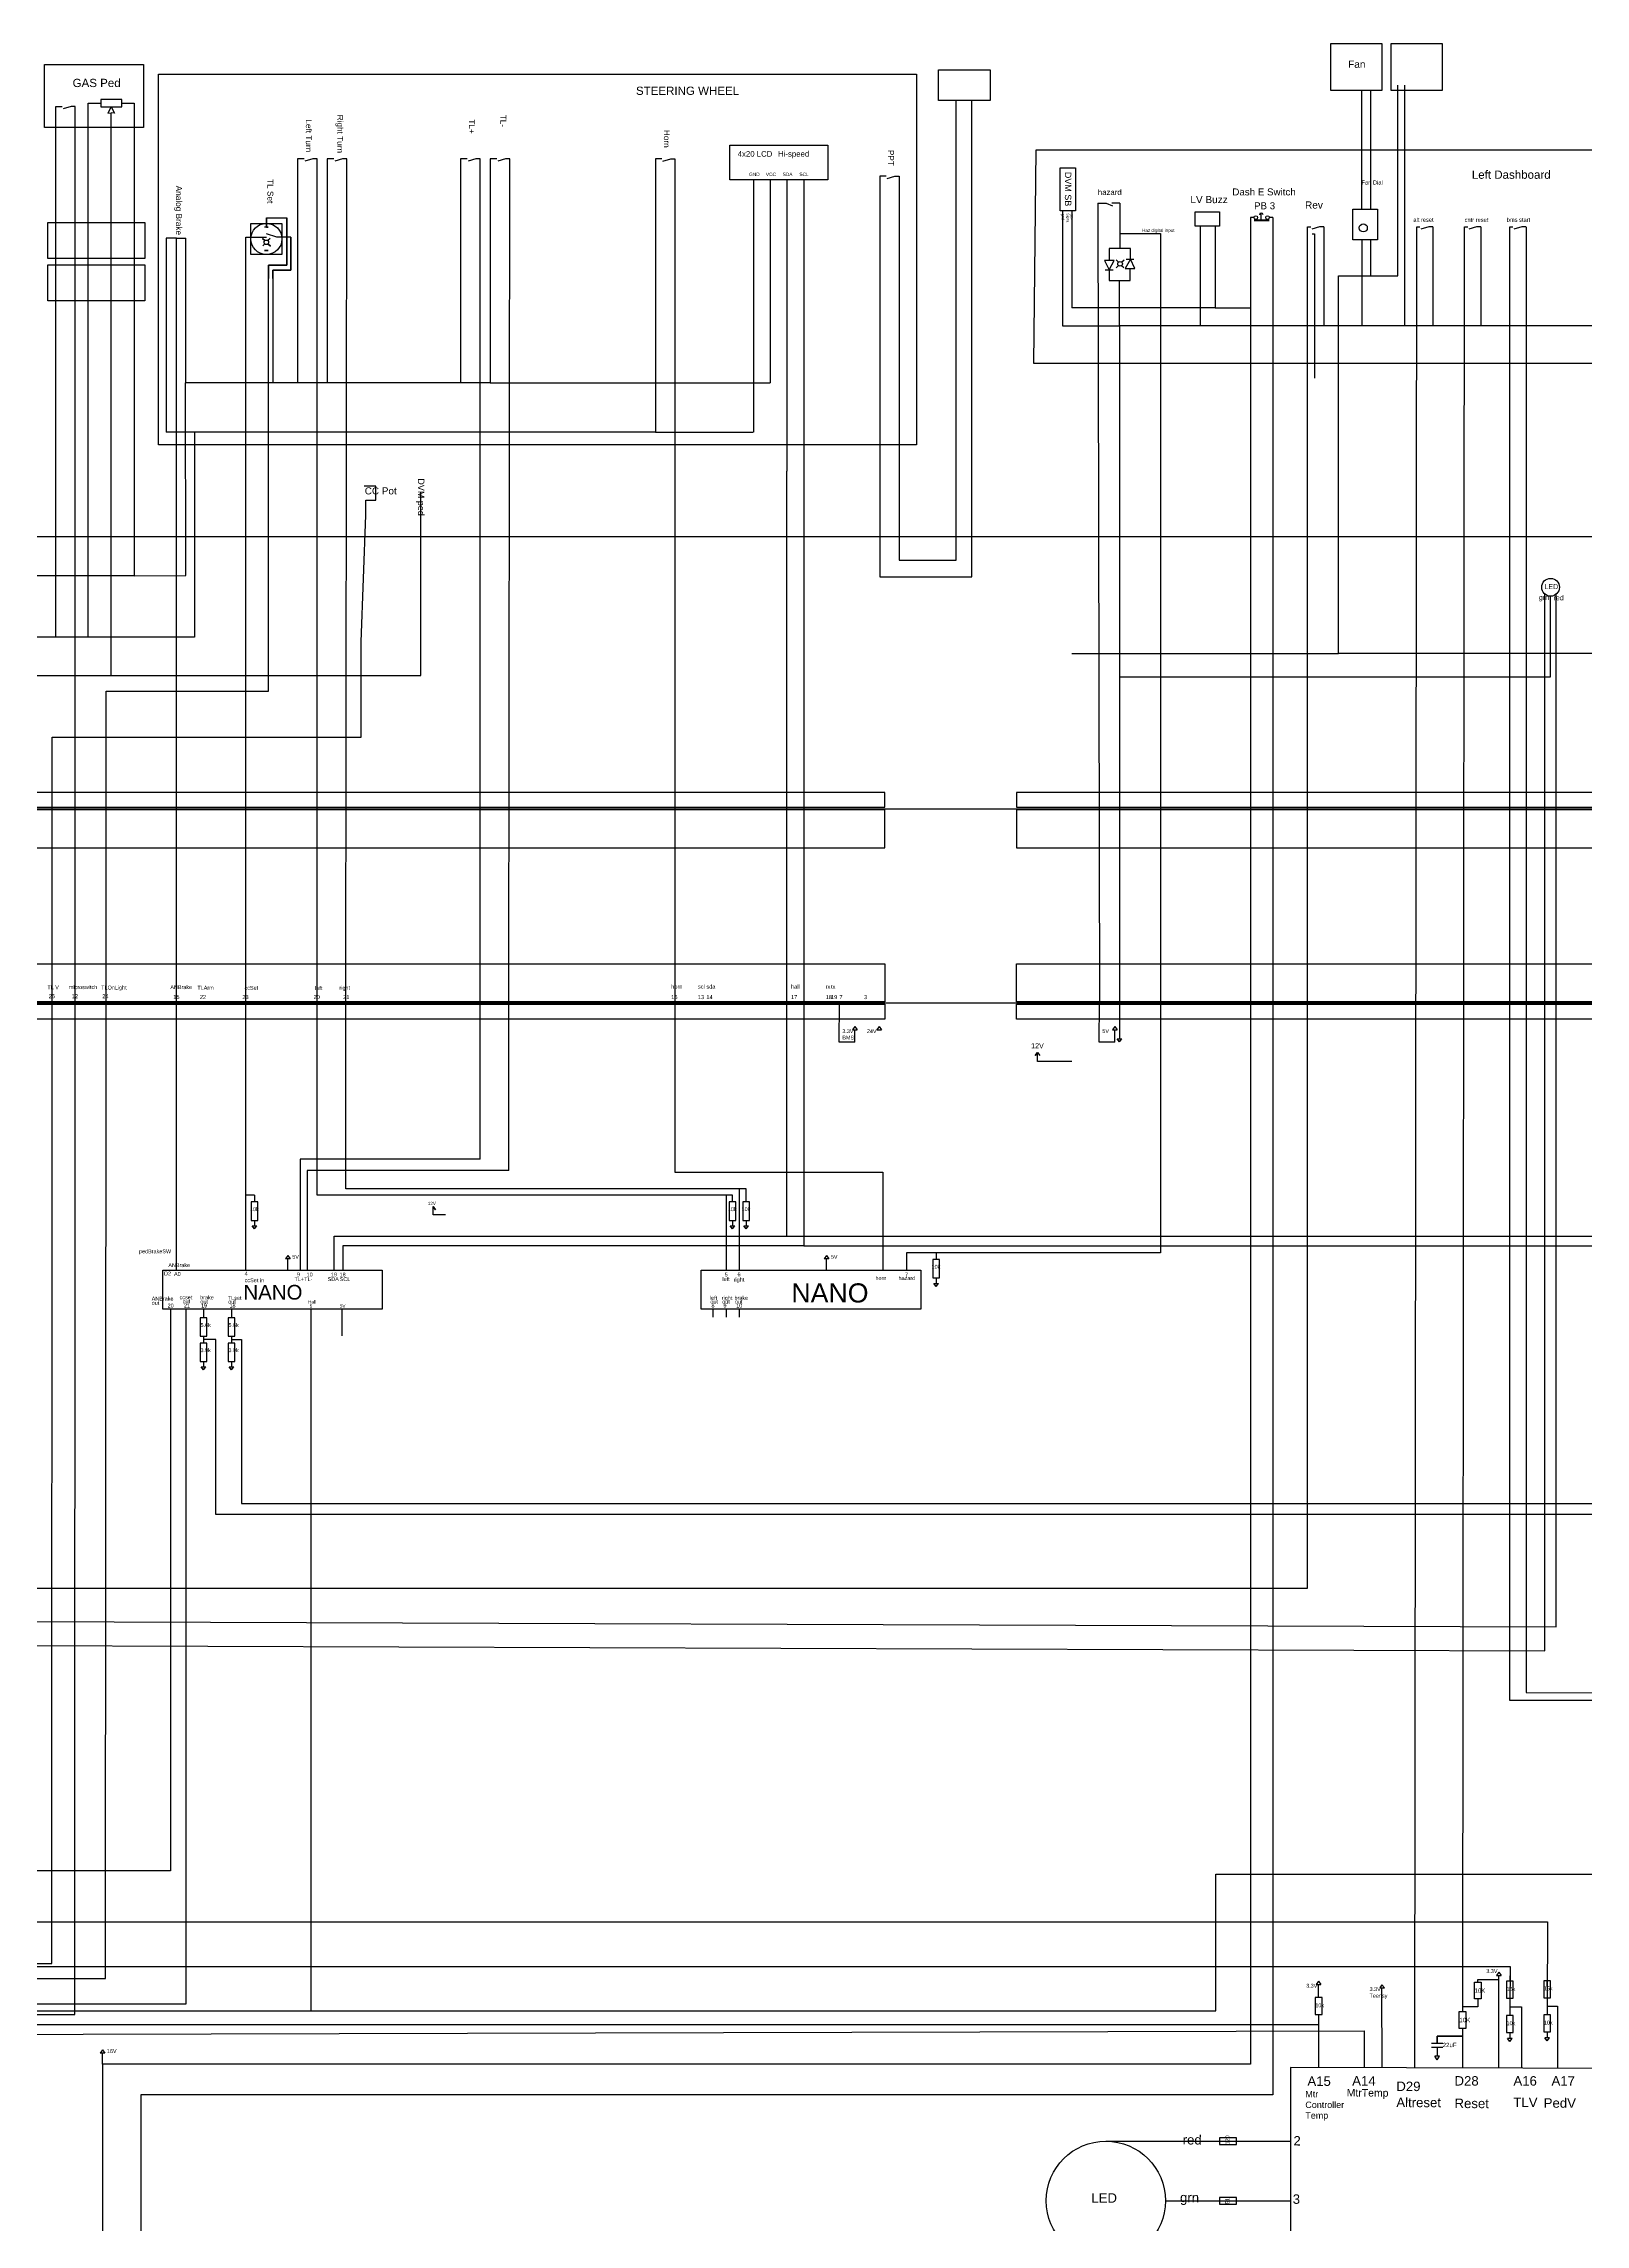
# Model space of a CAD drawing. Header units: inches. Extents: x -6006 to 28106, y 59 to 4778.
# Drawn here: x 1080 to 2715, y 1770 to 4083 of the extents above; entities that cross this region are included whole.
import ezdxf

# ---------------------------------------------------------------- set-up
doc = ezdxf.new("R2010")
doc.units = ezdxf.units.IN
doc.header["$MEASUREMENT"] = 0
doc.styles.get("Standard").update_dxf_attribs({"font": 'arial.ttf'})

msp = doc.modelspace()

# ---------------------------------------------------------------- linework, layer by layer
at = {"color": 3}
for p, q in [((2477.8, 3907.7), (2477.8, 4033.8)), ((2523.6, 3784.1), (2523.6, 4039.2)), ((1832.6, 3939), (1832.6, 3671.4)), ((2160.5, 3906), (2160.5, 3784.1)), ((2306.4, 3889.8), (2306.4, 3784.1)), ((2433.1, 3889.2), (2424.8, 3886.7)), ((2437.5, 3889.2), (2433.1, 3889.2)), ((2437.5, 3889.2), (2437.5, 3784.1)), ((2553.3, 3889.2), (2553.3, 3784.1)), ((2604.1, 3889.2), (2604.1, 3784.1)), ((1209.9, 3877.1), (1209.9, 3671.4)), ((2477.8, 3862.7), (2477.8, 3784.1)), ((2221, 3784.1), (2221, 3832.1)), ((2160.5, 3784.1), (2221, 3784.1)), ((1474.5, 3671.4), (1209.9, 3671.4)), ((1239.8, 3671.4), (1239.8, 3453.8)), ((1728.8, 3671.4), (1832.5, 3671.4)), ((1239.8, 3453.8), (943.7, 3453.8)), ((2221, 3065.9), (2221, 3027.7)), ((2026.4, 2774), (2026.4, 2768.2))]:
    msp.add_line(p, q, dxfattribs=at)
at = {"color": 1}
for p, q in [((2487.5, 3907.7), (2487.5, 4033.8)), ((1850.4, 3939), (1850.4, 3723.6)), ((2198, 3914.2), (2198, 3914.2)), ((2198, 3914.2), (2199.7, 3065.9)), ((2170.4, 3906), (2170.4, 3803.2)), ((2371.2, 3896.9), (2371.2, 3903.6)), ((2383.4, 3898.9), (2379.8, 3898.9)), ((1230.8, 3723.6), (1230.8, 3877.1)), ((1327.3, 3878.1), (1316.1, 3881.8)), ((1342, 3878.1), (1327.3, 3878.1)), ((1342, 3843.1), (1342, 3878.1)), ((1323, 3834.3), (1323, 3843.1)), ((1323, 3843.1), (1342, 3843.1)), ((1323, 3834.3), (1323, 3723.6)), ((2322.3, 3803.2), (2170.4, 3803.2)), ((1553.6, 3723.6), (1230.2, 3723.6)), ((1230.8, 3519.1), (1230.2, 3723.6)), ((1553.6, 3723.6), (1850.4, 3723.6)), ((1175.9, 3518.9), (1230.7, 3519.1)), ((2170.4, 3436.4), (2453.2, 3436.4)), ((1923.7, 3024.3), (1923.9, 3065.9)), ((2199.5, 3024.3), (2199.7, 3065.9)), ((1940.2, 3024.1), (1940.1, 3037.3)), ((2215.9, 3024.1), (2215.9, 3037.3)), ((1940.2, 3024.1), (1923.7, 3024.3)), ((2215.9, 3024.1), (2199.5, 3024.3)), ((2170.4, 3003.8), (2134.1, 3003.8)), ((1339, 2782.4), (1339, 2794.4)), ((1910.2, 2782.4), (1910.2, 2794.4)), ((1396.5, 2712.7), (1396.5, 2740.9)), ((2432.1, 2010.6), (2432.1, 2024.6)), ((2499.4, 1936.4), (2499.3, 2020.9)), ((2623.2, 1936.4), (2623.1, 2034.2)), ((1142.4, 1939.8), (1142.4, 1951.8))]:
    msp.add_line(p, q, dxfattribs=at)
for p, q in [((1151.6, 4016.2), (1147.9, 4009.8)), ((1147.9, 4009.8), (1151.6, 4009.9)), ((1151.6, 4016.2), (1155.2, 4009.8)), ((1155.2, 4009.8), (1151.6, 4009.9)), ((1868.2, 3939), (1868.2, 3629.8)), ((1886, 3939), (1886, 3629.8)), ((2221.2, 3914.1), (2212.9, 3914.1)), ((2221.2, 3914.1), (2221.2, 3881.9)), ((2534.2, 1936.1), (2536.1, 3889.2)), ((2585, 1995.8), (2586.9, 3889.2)), ((2221.2, 3881.9), (2221.2, 3866.1)), ((2425.2, 3881.6), (2427.7, 3881.6)), ((2427.7, 3881.6), (2427.7, 3728.4)), ((2227.9, 3854.7), (2236.1, 3854.7)), ((1303.6, 2861.8), (1294.4, 2861.8)), ((1303.6, 2861.8), (1303.6, 2854.7)), ((1803.9, 2861.8), (1803.9, 2782.4)), ((1817.4, 2868.5), (1817.4, 2782.4)), ((1303.6, 2835.1), (1303.6, 2829.4)), ((1810.5, 2835.1), (1810.5, 2829.4)), ((1824.9, 2835.1), (1824.9, 2829.4)), ((2026.4, 2800.7), (2026.4, 2793.6)), ((1249.5, 2740.9), (1249.5, 2731.8)), ((1279.2, 2740.9), (1279.2, 2731.8)), ((1789.6, 2740.9), (1789.6, 2732.3)), ((1803.9, 2740.9), (1803.9, 2732.3)), ((1817.4, 2740.9), (1817.4, 2732.3)), ((1249.5, 2712.2), (1249.5, 2705)), ((1279.2, 2712.2), (1279.2, 2705)), ((1249.5, 2685.5), (1249.5, 2679.7)), ((1279.2, 2685.5), (1279.2, 2679.7)), ((2634.9, 2033.6), (2634.9, 2027.9)), ((2674.4, 2022.4), (2674.4, 2028.5)), ((2634.9, 2009.9), (2634.9, 1991.6)), ((2674.4, 2010.5), (2674.4, 1992.2)), ((2551.9, 1962.2), (2563.7, 1962.2)), ((2551.9, 1958), (2563.7, 1958)), ((2206.4, 1858.3), (2402.4, 1858.3)), ((2269.7, 1795.1), (2402.4, 1795.1))]:
    msp.add_line(p, q)
at = {"ltscale": 5}
for p, q in [((1318, 3888.8), (1314.2, 3888.8)), ((1316.1, 3888.8), (1316.1, 3898.5)), ((1316.1, 3898.5), (1337.7, 3898.5)), ((1337.7, 3898.5), (1337.7, 3848.4)), ((1318, 3864.1), (1314.2, 3864.1)), ((1337.7, 3848.4), (1318.3, 3848.4)), ((1318.3, 3848.4), (1318.3, 3834.3)), ((1323, 3843.1), (1323, 3834.3)), ((1303.6, 2826), (1301.2, 2829.4)), ((1301.2, 2829.4), (1306.1, 2829.4)), ((1303.6, 2826), (1306.1, 2829.4)), ((1810.5, 2826), (1808.1, 2829.4)), ((1808.1, 2829.4), (1813, 2829.4)), ((1810.5, 2826), (1813, 2829.4)), ((1824.9, 2826), (1822.4, 2829.4)), ((1822.4, 2829.4), (1827.4, 2829.4)), ((1824.9, 2826), (1827.4, 2829.4)), ((1249.5, 2676.4), (1247, 2679.7)), ((1247, 2679.7), (1252, 2679.7)), ((1249.5, 2676.4), (1252, 2679.7)), ((1279.2, 2676.4), (1276.7, 2679.7)), ((1276.7, 2679.7), (1281.7, 2679.7)), ((1279.2, 2676.4), (1281.7, 2679.7)), ((2634.9, 1964), (2632.4, 1967.3)), ((2637.4, 1967.3), (2632.4, 1967.3)), ((2634.9, 1964), (2637.4, 1967.3))]:
    msp.add_line(p, q, dxfattribs=at)
at = {"color": 7}
for p, q in [((2536.1, 3889.2), (2539.6, 3889.2)), ((2548.9, 3889.2), (2540.6, 3886.7)), ((2553.3, 3889.2), (2548.9, 3889.2)), ((2586.9, 3889.2), (2590.3, 3889.2)), ((2599.7, 3889.2), (2591.3, 3886.7)), ((2604.1, 3889.2), (2599.7, 3889.2)), ((2634.8, 3889.2), (2638.2, 3889.2)), ((2647.6, 3889.2), (2639.2, 3886.7)), ((2652, 3889.2), (2647.6, 3889.2)), ((1318, 3864.1), (1314.2, 3864.1)), ((1314.2, 3864.1), (1316.1, 3864.1)), ((1316.1, 3864.1), (1318, 3864.1))]:
    msp.add_line(p, q, dxfattribs=at)
at = {"color": 7, "true_color": 0xffffff}
for q in [(1209.9, 3877.1), (1230.8, 3877.1)]:
    msp.add_line((1220.9, 3877.1), q, dxfattribs=at)
at = {"color": 1, "ltscale": 5}
for p, q in [((1314.4, 3874.4), (1312.1, 3876.7)), ((1314.4, 3871), (1312.3, 3868.8)), ((1320.3, 3876.8), (1317.8, 3874.4)), ((1317.8, 3871), (1320.4, 3868.4)), ((1342, 3878.1), (1327.3, 3878.1)), ((1342, 3878.1), (1342, 3843.1)), ((1342, 3843.1), (1323, 3843.1)), ((2217.3, 3854), (2219.8, 3851.5)), ((2219.8, 3848.1), (2217.5, 3845.7)), ((2223.2, 3851.5), (2225.9, 3854.2)), ((2223.2, 3848.1), (2225.4, 3845.9)), ((1940.1, 3040.6), (1937.6, 3037.3)), ((1937.6, 3037.3), (1942.6, 3037.3)), ((1940.1, 3040.6), (1942.6, 3037.3)), ((1966.2, 3040.6), (1963.7, 3037.3)), ((1963.7, 3037.3), (1968.6, 3037.3)), ((1966.2, 3040.6), (1968.6, 3037.3)), ((2215.9, 3040.6), (2213.4, 3037.3)), ((2213.4, 3037.3), (2218.3, 3037.3)), ((2215.9, 3040.6), (2218.3, 3037.3)), ((1492.9, 2840.8), (1492.9, 2849.8)), ((1506, 2840.8), (1492.9, 2840.8)), ((1339, 2797.7), (1336.5, 2794.4)), ((1341.4, 2794.4), (1336.5, 2794.4)), ((1339, 2797.7), (1341.4, 2794.4)), ((1910.2, 2797.7), (1907.7, 2794.4)), ((1912.7, 2794.4), (1907.7, 2794.4)), ((1910.2, 2797.7), (1912.7, 2794.4)), ((2623.1, 2037.5), (2620.6, 2034.2)), ((2623.1, 2037.5), (2625.6, 2034.1)), ((2432.1, 2027.9), (2429.6, 2024.6)), ((2429.6, 2024.6), (2434.6, 2024.6)), ((2432.1, 2027.9), (2434.6, 2024.6)), ((2499.3, 2024.3), (2496.9, 2021)), ((2496.9, 2021), (2501.8, 2020.9)), ((2499.3, 2024.3), (2501.8, 2020.9)), ((2620.6, 2034.2), (2625.6, 2034.1)), ((1142.4, 1955.1), (1139.9, 1951.8)), ((1144.9, 1951.8), (1139.9, 1951.8)), ((1142.4, 1955.1), (1144.9, 1951.8))]:
    msp.add_line(p, q, dxfattribs=at)
at = {"color": 3, "ltscale": 5}
for p, q in [((2477.8, 3875.2), (2477.8, 3862.7)), ((2221, 3024.4), (2218.5, 3027.7)), ((2218.5, 3027.7), (2223.5, 3027.7)), ((2221, 3024.4), (2223.5, 3027.7)), ((2026.4, 2764.9), (2023.9, 2768.2)), ((2023.9, 2768.2), (2028.9, 2768.2)), ((2026.4, 2764.9), (2028.9, 2768.2)), ((2674.4, 1964.7), (2672, 1968)), ((2676.9, 1968), (2672, 1968)), ((2674.4, 1964.7), (2676.9, 1968)), ((2557.8, 1944.4), (2555.3, 1948.6)), ((2560.3, 1948.6), (2555.3, 1948.6)), ((2557.8, 1944.4), (2555.3, 1948.6)), ((2560.3, 1948.6), (2555.3, 1948.6)), ((2557.8, 1944.4), (2560.3, 1948.6)), ((2557.8, 1944.4), (2560.3, 1948.6))]:
    msp.add_line(p, q, dxfattribs=at)
at = {"ltscale": 20}
msp.add_line((2432.1, 1992.6), (2432, 1936.3), dxfattribs=at)
at = {"color": 5}
for points in [[(2445, 4083.4), (2499.1, 4083.4), (2499.1, 4033.8), (2445, 4033.8)], [(2509.2, 4083.4), (2563.2, 4083.4), (2563.2, 4033.8), (2509.2, 4033.8)], [(1081, 4061.3), (1185.7, 4061.3), (1185.7, 3994.4), (1081, 3994.4)], [(2005.6, 3657.9), (1201.7, 3657.9), (1201.7, 4051.1), (2005.6, 4051.1)], [(1807.7, 3975.8), (1911.5, 3975.8), (1911.5, 3939), (1807.7, 3939)], [(2129.7, 3744.6), (3053.6, 3744.6), (3056.3, 3970.3), (2132.3, 3970.3)], [(746.4, 3271.8), (3145.4, 3271.8), (3145.4, 3560.3), (746.4, 3560.3)], [(747.7, 3065.9), (3885.9, 3065.9), (3885.9, 1571.9), (747.7, 1571.9)]]:
    msp.add_lwpolyline(points, close=True, dxfattribs=at)
at = {"color": 6}
for points in [[(2029.1, 4023), (2029.1, 4055.7), (2083.9, 4055.7), (2083.9, 4023)], [(1084.2, 3893.7), (1187.3, 3893.7), (1187.3, 3855.3), (1084.2, 3855.3)], [(1084.2, 3848.9), (1187.3, 3848.9), (1187.3, 3810.5), (1084.2, 3810.5)], [(802.7, 3273.4), (1971.9, 3273.4), (1971.9, 3289.1), (802.7, 3289.1)], [(2111.7, 3273.4), (3094.1, 3273.4), (3094.1, 3289.1), (2111.7, 3289.1)], [(802.7, 3230.4), (1971.9, 3230.4), (1971.9, 3270.7), (802.7, 3270.7)], [(2111.7, 3230.4), (3094.1, 3230.4), (3094.1, 3270.7), (2111.7, 3270.7)], [(802.7, 3107.3), (1971.9, 3107.3), (1971.9, 3067), (802.7, 3067)], [(2111.7, 3107.3), (3094.1, 3107.3), (3094.1, 3067), (2111.7, 3067)], [(802.7, 3064.4), (1971.9, 3064.4), (1971.9, 3048.7), (802.7, 3048.7)], [(2111.7, 3064.4), (3094.1, 3064.4), (3094.1, 3048.7), (2111.7, 3048.7)]]:
    msp.add_lwpolyline(points, close=True, dxfattribs=at)
at = {"color": 1}
for points in [[(2487.5, 3837), (2516, 3837), (2516, 4039.2)], [(1162.7, 4020.1), (1175.9, 4020.1), (1175.9, 3518.9), (820.4, 3518.9)], [(1356.1, 3961.2), (1349.2, 3961.2), (1349.2, 3820), (1349.2, 3723.6)], [(1387.6, 3961.2), (1380.7, 3961.2), (1380.7, 3820.7), (1380.7, 3723.6)], [(1529.1, 3961.2), (1522.1, 3961.2), (1522.1, 3820), (1522.1, 3723.6)], [(1560.6, 3961.2), (1553.6, 3961.2), (1553.6, 3820.7), (1553.6, 3723.6)], [(2198, 3914.2), (2206.8, 3914.2), (2213.4, 3911.2)], [(2363.6, 3898.9), (2359.8, 3898.9), (2359.8, 1939.8), (1142.4, 1939.8), (1142.4, 1708.4)], [(1332.6, 3892.7), (1332.6, 3859.6), (1299.6, 3859.6), (1299.6, 3892.7), (1332.6, 3892.7)], [(2322.3, 3889.8), (2322.3, 3803.2), (2359.8, 3803.2)], [(1312.1, 3876.7), (1314.4, 3874.4)], [(1312.3, 3868.8), (1314.4, 3871)], [(1320.3, 3876.8), (1317.8, 3874.4)], [(1320.4, 3868.4), (1317.8, 3871)], [(2453.2, 3837), (2487.5, 3837), (2487.5, 3875.2)], [(3387.4, 3436.4), (2453.2, 3436.4), (2453.2, 3837)], [(2134.1, 3003.8), (2134.1, 3003.8), (2134.1, 3003.8), (2134.1, 3003.8), (2134.1, 3013.3), (2131.6, 3010), (2134.1, 3013.3), (2136.6, 3010)], [(2600.9, 2027.1), (2600.9, 2029.8), (2623.1, 2029.8)]]:
    msp.add_lwpolyline(points, dxfattribs=at)
for points in [[(907.4, 2050.8), (907.4, 1992.6), (1113, 1992.6), (1113.5, 3065.9), (1113.5, 3313.1), (1113.5, 3313.1), (1113.5, 3394.6), (1113.5, 4016.6), (1109.1, 4016.6), (1100.8, 4014.1)], [(1063.8, 2086.2), (1064.3, 3065.9), (1064.3, 3413.1), (1151.7, 3413.1), (1151.7, 3476.4), (1151.7, 4009.9)], [(1973.5, 3942.8), (1966.6, 3942.8), (1966.6, 3517.7), (2064.2, 3517.7), (2064.2, 4023)], [(1974.5, 3940.3), (1982.8, 3942.8), (1987.2, 3942.8), (1987.2, 3535.5), (2047.8, 3535.5), (2047.8, 4023)], [(1736.7, 3958.6), (1745, 3961.2), (1749.4, 3961.2), (1749.4, 3820), (1749.4, 2886.2), (1969.8, 2886.2), (1969.8, 2791.8), (1969.8, 2782.4)], [(848.4, 2367.6), (890.7, 2367.6), (890.7, 2445), (2420.3, 2445), (2420.3, 3889.2), (2423.8, 3889.2)], [(945.2, 2030.9), (1145.6, 2030.9), (1146.2, 3065.9), (1146.2, 3396.5), (1318.4, 3396.5), (1318.4, 3834.3), (1318.4, 3848.4), (1337.8, 3848.4), (1337.8, 3898.4), (1316.2, 3898.4), (1316.2, 3888.7), (1318.1, 3888.7), (1314.3, 3888.7)], [(2383.4, 3898.9), (2383.4, 1907.6), (1183.1, 1907.6), (1183.1, 1708.4)], [(3977.7, 2325.6), (2634.9, 2325.9), (2634.8, 3889.2)], [(1220.9, 2782.4), (1220.9, 3065.9), (1220.9, 3877.1)], [(1294.4, 2782.4), (1294.4, 3065.9), (1294.4, 3449.9), (1294.4, 3878.1), (1316.1, 3878.1)], [(2221.2, 3881.9), (2264.3, 3881.9), (2264.3, 2800.7), (1995, 2800.7), (1995, 2782.4)], [(2221.2, 3866.1), (2209.9, 3866.1), (2209.9, 3853.3), (2204.9, 3853.3), (2209.8, 3843.5), (2215.1, 3853.3), (2209.9, 3853.3)], [(2232.5, 3854.7), (2232.5, 3866.1), (2221.2, 3866.1)], [(2205.7, 3843.5), (2214.3, 3843.5)], [(2210, 3843.5), (2210, 3832.1), (2221, 3832.1)], [(2221, 3832.1), (2232.3, 3832.1), (2232.3, 3844.9), (2237.3, 3844.9), (2232.5, 3854.7), (2227.1, 3844.9), (2232.3, 3844.9)], [(1056, 2050.8), (1056, 2046.9), (1088.5, 2046.9), (1089, 3065.9), (1089, 3347.6), (1416.5, 3347.6), (1416.5, 3449), (1421.6, 3583.2), (1421.6, 3599), (1432.3, 3599), (1432.3, 3613.8), (1419.9, 3613.8)], [(1387.9, 2782.4), (1387.9, 2818.2), (1868.2, 2818.2), (1868.2, 3629.8)], [(1886, 3629.8), (1886, 2808), (1397.1, 2808), (1397.1, 2782.4)], [(1151.7, 3413.1), (1480, 3413.2), (1480, 3607.7)], [(848.4, 2384.8), (2672.1, 2378.3), (2672.1, 2725.9), (2672.1, 3499.4)], [(848.4, 2410.4), (2684.1, 2404), (2684.1, 2725.9), (2684.1, 3499.4)], [(1542.8, 2900), (1352, 2900), (1352, 2782.4)], [(1573.4, 2888), (1359.5, 2888), (1359.5, 2782.4)], [(1810.5, 2854.7), (1810.5, 2861.8), (1369.9, 2861.8)], [(1824.9, 2854.7), (1824.9, 2868.5), (1400.5, 2868.5)], [(1868.2, 2818.2), (3113.5, 2818.2)], [(1886, 2808), (3081.1, 2808)], [(945.2, 2021.9), (916.3, 2021.9), (916.3, 2004.1), (1231.2, 2004.1), (1231.2, 2740.9)], [(1214.4, 2740.9), (1214.4, 2145.1), (923, 2145.1), (923, 2164.7), (951.3, 2164.7)], [(1363.5, 1996.4), (1363.5, 2740.9)], [(2820.4, 1935.3), (2820.4, 2523.2), (1262.4, 2523.2), (1262.4, 2708.6), (1249.5, 2708.6)], [(1279.2, 2708.6), (1289.8, 2708.6), (1289.8, 2534.6), (2862.6, 2534.6), (2862, 1935.5)], [(849.8, 1996.4), (2323.2, 1996.4), (2323.2, 2141.7), (2949.9, 2141.7), (2949.9, 2105.8)], [(1060.9, 2090.8), (2675, 2090.8), (2674.5, 2001.4), (2685.6, 2001.4), (2685.4, 1935.5)], [(1053.2, 2043.4), (2635.3, 2043.4), (2635, 2000.7), (2647.3, 2000.7), (2647.1, 1935.7)], [(2600.9, 2009.1), (2600.9, 2000.8), (2585, 2000.8)], [(849.6, 1971.1), (2480.3, 1975.2), (2480.3, 1936.4)], [(2584.8, 1977.8), (2584.8, 1969.6), (2557.8, 1969.6), (2557.8, 1962.2), (2557.8, 1969.6), (2584.8, 1969.6), (2584.7, 1935.9)], [(2634.9, 1973.6), (2634.9, 1967.3)]]:
    msp.add_lwpolyline(points)
at = {"color": 3}
for points in [[(1092.7, 3453.8), (1092.7, 4016.6), (1099.6, 4016.6)], [(1127.2, 3453.8), (1127.2, 4020.1), (1140.4, 4020.1)], [(1735.7, 3961.2), (1728.8, 3961.2), (1728.8, 3671.4), (1553.6, 3671.4), (1474.5, 3671.4)], [(2866.8, 3864.4), (2866.8, 3784.1), (2221, 3784.1), (2221, 3065.9)], [(2221, 3411.8), (2678.1, 3411.8), (2678.1, 3497.3)], [(2674.4, 1974.3), (2674.4, 1968)], [(2557.8, 1958), (2557.8, 1958), (2557.8, 1948.6)], [(2557.8, 1958), (2557.8, 1948.6)]]:
    msp.add_lwpolyline(points, dxfattribs=at)
for points in [[(1140.4, 4016.2), (1162.7, 4016.2), (1162.7, 4024), (1140.4, 4024)], [(2301, 3905), (2326.8, 3905), (2326.8, 3889.8), (2301, 3889.8)], [(2468.4, 3907.7), (2494.5, 3907.7), (2494.5, 3875.2), (2468.4, 3875.2)], [(1300.1, 2835.1), (1307.2, 2835.1), (1307.2, 2854.7), (1300.1, 2854.7)], [(1807, 2835.1), (1814.1, 2835.1), (1814.1, 2854.7), (1807, 2854.7)], [(1821.4, 2835.1), (1828.5, 2835.1), (1828.5, 2854.7), (1821.4, 2854.7)], [(1206.2, 2782.4), (1438.9, 2782.4), (1438.9, 2740.9), (1206.2, 2740.9)], [(1777.4, 2782.4), (2010.1, 2782.4), (2010.1, 2740.9), (1777.4, 2740.9)], [(2022.9, 2774), (2030, 2774), (2030, 2793.6), (2022.9, 2793.6)], [(1246, 2712.2), (1253.1, 2712.2), (1253.1, 2731.8), (1246, 2731.8)], [(1275.7, 2712.2), (1282.7, 2712.2), (1282.7, 2731.8), (1275.7, 2731.8)], [(1246, 2685.5), (1253.1, 2685.5), (1253.1, 2705), (1246, 2705)], [(1275.7, 2685.5), (1282.7, 2685.5), (1282.7, 2705), (1275.7, 2705)], [(2597.4, 2027.1), (2604.4, 2027.1), (2604.4, 2009.1), (2597.4, 2009.1)], [(2631.4, 2009.9), (2638.4, 2009.9), (2638.4, 2027.9), (2631.4, 2027.9)], [(2670.9, 2010.5), (2677.9, 2010.5), (2677.9, 2028.5), (2670.9, 2028.5)], [(2428.6, 1992.6), (2435.7, 1992.6), (2435.7, 2010.6), (2428.6, 2010.6)], [(2428.6, 1992.6), (2435.7, 1992.6), (2435.7, 2010.6), (2428.6, 2010.6)], [(2428.6, 1992.6), (2435.7, 1992.6), (2435.7, 2010.6), (2428.6, 2010.6)], [(2428.6, 1992.6), (2435.7, 1992.6), (2435.7, 2010.6), (2428.6, 2010.6)], [(2581.3, 1995.8), (2588.3, 1995.8), (2588.3, 1977.8), (2581.3, 1977.8)], [(2631.4, 1973.6), (2638.4, 1973.6), (2638.4, 1991.6), (2631.4, 1991.6)], [(2631.4, 1973.6), (2638.4, 1973.6), (2638.4, 1991.6), (2631.4, 1991.6)], [(2631.4, 1973.6), (2638.4, 1973.6), (2638.4, 1991.6), (2631.4, 1991.6)], [(2631.4, 1973.6), (2638.4, 1973.6), (2638.4, 1991.6), (2631.4, 1991.6)], [(2670.9, 1974.3), (2677.9, 1974.3), (2677.9, 1992.2), (2670.9, 1992.2)], [(2402.4, 1635), (3880.1, 1630.9), (3880.1, 1932.3), (2402.4, 1936.4)], [(2345.1, 1854.8), (2345.1, 1861.8), (2327.1, 1861.8), (2327.1, 1854.8)], [(2345.1, 1791.6), (2345.1, 1798.6), (2327.1, 1798.6), (2327.1, 1791.6)]]:
    msp.add_lwpolyline(points, close=True)
at = {"color": 7}
for points in [[(1369.9, 2861.8), (1369.9, 3065.9), (1369.9, 3800.7), (1369.9, 3820.4), (1369.9, 3961.2), (1365.5, 3961.2), (1357.1, 3958.6)], [(1400.5, 2868.5), (1400.5, 3065.9), (1401.4, 3961.2), (1397, 3961.2), (1388.6, 3958.6)], [(1542.8, 2900), (1542.8, 3065.9), (1542.8, 3800.7), (1542.8, 3820.4), (1542.8, 3961.2), (1538.4, 3961.2), (1530.1, 3958.6)], [(1573.4, 2888), (1573.4, 3065.9), (1574.3, 3961.2), (1569.9, 3961.2), (1561.6, 3958.6)]]:
    msp.add_lwpolyline(points, dxfattribs=at)
at = {"color": 3, "ltscale": 5}
msp.add_lwpolyline([(2174.2, 3951.7), (2174.2, 3906), (2157.9, 3906), (2157.9, 3951.7)], close=True, dxfattribs=at)
at = {"color": 1, "ltscale": 5}
msp.add_lwpolyline([(1332.6, 3859.6), (1299.6, 3859.6), (1299.6, 3892.7), (1332.6, 3892.7)], close=True, dxfattribs=at)
at = {"color": 1, "const_width": 1.91}
msp.add_lwpolyline([(2379.8, 3896), (2363.6, 3896)], dxfattribs=at)
at = {"ltscale": 5}
msp.add_lwpolyline([(2652.1, 3889.2), (2652.1, 2334.3), (3977.7, 2333.9)], dxfattribs=at)
at = {"color": 1}
msp.add_lwpolyline([(1492.9, 2849.8), (1495.4, 2846.4)], close=True, dxfattribs=at)
at = {"ltscale": 20}
msp.add_lwpolyline([(849.6, 1981.9), (2432.1, 1981.9)], dxfattribs=at)
at = {"ltscale": 5}
msp.add_circle((1316.1, 3876.2), 16.5, dxfattribs=at)
at = {"color": 1}
for centre, radius in [((2365.5, 3898.9), 1.91), ((2377.9, 3898.9), 1.91), ((1316.1, 3872.7), 2.4)]:
    msp.add_circle(centre, radius, dxfattribs=at)
for centre, radius in [((2479.5, 3888), 4.24), ((2678.1, 3506.7), 9.45), ((2206.4, 1795.1), 63.2)]:
    msp.add_circle(centre, radius)
at = {"color": 1, "ltscale": 5}
for centre, radius in [((1316.1, 3872.7), 2.4), ((2221.5, 3849.8), 2.43)]:
    msp.add_circle(centre, radius, dxfattribs=at)
at = {"color": 1}
msp.add_arc((2371.2, 3901.7), 1.91, 0, 180, dxfattribs=at)

# ---------------------------------------------------------------- texts
for s, height, rotation, p in [('Left Turn', 6.24, 270, (1358, 4003.1)), ('Right Turn', 6.24, 270, (1391.3, 4008)), ('TL+', 6.24, 270, (1530.9, 4003.1)), ('TL-', 6.24, 270, (1564.3, 4008)), ('Horn', 6.24, 270, (1737.7, 3991.9)), ('PPT', 6.24, 270, (1975.4, 3970.7)), ('TL Set', 6.24, 270, (1317.3, 3939.7)), ('Analog Brake', 6.242, 270, (1220.3, 3932.7)), ('120', 4.13, 90, (2337.4, 1854.8)), ('51', 4.13, 90, (2337.4, 1791.6))]:
    msp.add_text(s, height=height, rotation=rotation).set_placement(p)
at = {"color": 7, "true_color": 0xffffff}
for s, height, p in [('4x20 LCD', 5.91, (1816, 3963.5)), ('Hi-speed', 5.91, (1858.8, 3963.5)), ('GND', 3.62, (1828.1, 3942.9)), ('VCC', 3.62, (1845.9, 3942.9)), ('SDA', 3.62, (1863.7, 3942.9)), ('SCL', 3.62, (1881.4, 3942.9))]:
    msp.add_text(s, height=height, dxfattribs=at).set_placement(p)
at = {"color": 3}
for s, p in [('DVM SB', (2163, 3947.4)), ('DVM ped', (1476.9, 3622.3))]:
    msp.add_text(s, height=6.83, rotation=270, dxfattribs=at).set_placement(p)
for s, height, p in [('hazard', 5.91, (2198, 3922.8)), ('Dash E Switch', 7.404, (2340.6, 3922.4))]:
    msp.add_text(s, height=height, dxfattribs=at).set_placement(p)
at = {"color": 1}
for s, height, p in [('PB 3', 7.4, (2363.6, 3907.7)), ('12V', 5.41, (2127.2, 3017.6)), ('12V', 3.47, (1487.3, 2851.3)), ('5V', 4.13, (1343.6, 2794.4)), ('5V', 4.13, (1914.8, 2794.4)), ('16V', 4.13, (1147, 1951.8))]:
    msp.add_text(s, height=height, dxfattribs=at).set_placement(p)
at = {"ltscale": 5}
for s, height, rotation, p in [('gnd', 2.95, 270, (2159.5, 3903.1)), ('Signal', 2.66, 270, (2164.9, 3903.4)), ('12v', 2.66, 270, (2169.1, 3902.6)), ('A15', 10, 359.8034, (2420.2, 1917)), ('A14', 10, 359.8034, (2467.7, 1917.3)), ('D29', 10, 359.8034, (2514.5, 1911.5)), ('D28', 10, 359.8034, (2576.2, 1917.3)), ('A16', 10, 359.8034, (2638.7, 1917.3)), ('A17', 10, 359.8034, (2679.1, 1917.3)), ('MtrTemp', 7.92, 359.8034, (2461.9, 1905.7)), ('Altreset', 10, 359.8034, (2514.5, 1894.4)), ('Reset', 10, 359.8034, (2576.2, 1893.4)), ('TLV', 10, 359.8034, (2638.6, 1894.5)), ('PedV', 10, 359.8034, (2670.8, 1893.8)), ('red', 10, 359.8034, (2287.9, 1854.8)), ('2', 10, 359.8034, (2405.4, 1853.7)), ('LED', 10, 359.8034, (2191.1, 1793.1)), ('grn', 10, 359.8034, (2285.1, 1793.6)), ('3', 10, 359.8034, (2404.6, 1791.8))]:
    msp.add_text(s, height=height, rotation=rotation, dxfattribs=at).set_placement(p)
for s, height, p in [('Haz digital input', 3.473, (2244.8, 3883.6)), ('CC Pot', 7.52, (1420.5, 3605.2)), ('grn', 5.32, (2665.7, 3493.3)), ('LED', 5.32, (2671.7, 3504.7)), ('red', 5.32, (2681.3, 3492.9)), ('TL V', 4.13, (1083.9, 3080.3)), ('microswitch', 4.13, (1106.7, 3080.4)), ('TLOnLight', 4.13, (1141, 3080)), ('ANBrake', 4.13, (1214.3, 3080.4)), ('TLArm', 4.13, (1243, 3079.8)), ('ccSet', 4.13, (1293, 3079.7)), ('left', 4.13, (1367.8, 3079.4)), ('right', 4.13, (1393.6, 3079.7)), ('horn', 4.26, (1745.5, 3080.9)), ('scl', 4.26, (1773.8, 3080.9)), ('sda', 4.26, (1782.8, 3080.9)), ('hall', 4.26, (1872.6, 3080.9)), ('rx', 4.26, (1909.3, 3080.9)), ('tx', 4.26, (1915, 3080.9)), ('25', 4.26, (1085.3, 3070.8)), ('12', 4.26, (1109.8, 3070.8)), ('24', 4.26, (1142.1, 3070.8)), ('15', 4.26, (1217.4, 3069.9)), ('22', 4.26, (1245.6, 3069.9)), ('23', 4.26, (1290.7, 3069.9)), ('20', 4.26, (1366.2, 3069.9)), ('21', 4.26, (1397.6, 3069.8)), ('16', 4.26, (1745.5, 3069.8)), ('13', 4.26, (1773.8, 3069.8)), ('14', 4.26, (1782.8, 3069.8)), ('17', 4.26, (1872.6, 3069.8)), ('18', 4.26, (1909.3, 3069.8)), ('19', 4.26, (1915, 3069.8)), ('7', 4.26, (1923.9, 3069.8)), ('3', 4.26, (1949.9, 3069.8)), ('10k', 4.13, (1298.8, 2844.9)), ('10k', 4.13, (1805.7, 2844.9)), ('10k', 4.13, (1820.1, 2844.9)), ('pedBrakeSW', 4.13, (1181.1, 2800.2)), ('D2', 4.13, (1207.6, 2776.7)), ('ANBrake', 4.13, (1212.2, 2785.5)), ('A0', 4.13, (1218.2, 2776.2)), ('4', 4.13, (1293.1, 2776.5)), ('9', 4.13, (1348.5, 2775.6)), ('10', 4.13, (1358.8, 2775.6)), ('19', 4.13, (1384.6, 2775.6)), ('18', 4.13, (1393.8, 2775.6)), ('5', 4.13, (1802.2, 2775.6)), ('6', 4.13, (1815.8, 2775.7)), ('horn', 4.13, (1962.1, 2771.8)), ('hazard', 4.13, (1986.6, 2771.8)), ('7', 4.13, (1993.5, 2775.5)), ('10k', 4.13, (2021.6, 2783.8)), ('ANBrake', 4.13, (1194.5, 2750)), ('ccset ', 4.13, (1224.1, 2751.4)), ('brake', 4.13, (1245.9, 2751.3)), ('TLset', 4.13, (1275.3, 2750.8)), ('ccSet in', 4.13, (1293.1, 2769.5)), ('NANO', 15.51, (1291.8, 2751.1)), ('TL+', 4.13, (1346, 2770.7)), ('TL-', 4.13, (1356.3, 2770.7)), ('SDA', 4.13, (1381.1, 2770.7)), ('SCL', 4.13, (1393.9, 2770.7)), ('left', 4.13, (1786.5, 2750.8)), ('right', 4.13, (1799.1, 2750.8)), ('left', 4.13, (1799.8, 2770.7)), ('right', 4.13, (1811.7, 2770.2)), ('brake', 4.13, (1812.6, 2750.8)), ('NANO', 20.28, (1872.9, 2748)), ('out', 4.13, (1194.5, 2745.5)), ('20', 4.13, (1211.4, 2742.6)), ('out', 4.13, (1227.3, 2747.1)), ('21', 4.13, (1228.7, 2742.6)), ('out', 4.13, (1246.1, 2746.8)), ('19', 4.13, (1246.9, 2742.6)), ('out', 4.13, (1275.7, 2746.8)), ('18', 4.13, (1277, 2742.6)), ('Hall', 3.47, (1360.3, 2746.9)), ('5', 3.47, (1362.2, 2742.4)), ('5V', 3.47, (1394.1, 2742.5)), ('out', 4.13, (1787, 2746.8)), ('8', 4.13, (1788.2, 2742.6)), ('out', 4.13, (1799.6, 2746.8)), ('9', 4.13, (1800.9, 2742.6)), ('out', 4.13, (1813.1, 2746.8)), ('10', 4.13, (1814.4, 2742.6)), ('5.6k', 4.13, (1246.3, 2722)), ('5.6k', 4.13, (1275.9, 2722)), ('3.9k', 4.13, (1246.3, 2695.3)), ('3.9k', 4.13, (1275.9, 2695.3)), ('10K', 4.63, (2597.4, 2015.7)), ('15k', 4.13, (2631.4, 2017.6)), ('15k', 4.13, (2670.9, 2018.3)), ('10k', 4.13, (2428.6, 2000.3)), ('10k', 4.13, (2428.6, 2000.3)), ('10k', 4.13, (2428.6, 2000.3)), ('10k', 4.13, (2428.6, 2000.3)), ('10K', 4.63, (2581.3, 1984.5)), ('10k', 4.13, (2631.4, 1981.3)), ('10k', 4.13, (2631.4, 1981.3)), ('10k', 4.13, (2631.4, 1981.3)), ('10k', 4.13, (2631.4, 1981.3)), ('10k', 4.13, (2670.9, 1982)), ('22uF', 4.63, (2563.7, 1958))]:
    msp.add_text(s, height=height).set_placement(p)
at = {"color": 1}
for s, p in [('3.3V', (1926.9, 3033.8)), ('BMS', (1926.9, 3027)), ('24V', (1953, 3033.8)), ('5V', (2202.7, 3033.8)), ('3.3V', (2609.9, 2036.7)), ('3.3V', (2418.9, 2021.1)), ('3.3V', (2486.1, 2017.5)), ('Teensy', (2486.1, 2010.6))]:
    msp.add_text(s, height=4.13, rotation=359.6073, dxfattribs=at).set_placement(p)
for s, width, gutter_width, insert, char_height, attachment_point in [('Fan', 27.146, 38.1, (2463.4, 4065.4), 7.62, 1), ('GAS Ped', 149.565, 43.8, (1161.6, 4046.1), 8.75, 3), ('STEERING WHEEL', 149.565, 43.8, (1817.5, 4037.8), 8.755, 3), ('Fan Dial', 68.185, 21.7, (2477.6, 3938.3), 4.33, 1), ('Left Dashboard', 149.565, 43.8, (2678.2, 3948.8), 8.755, 3), ('LV Buzz', 44.434, 38.1, (2296.1, 3921.8), 7.62, 1), ('Rev', 27.146, 38.1, (2417.7, 3916), 7.62, 1), ('alt reset', 68.185, 21.7, (2532.5, 3898.7), 4.33, 1), ('cntr reset', 68.185, 21.7, (2586.9, 3898.6), 4.33, 1), ('bms start', 68.185, 21.7, (2631.6, 3898.7), 4.33, 1)]:
    msp.add_mtext_dynamic_manual_height_columns(s, width=width, gutter_width=gutter_width, heights=[0], dxfattribs=dict(insert=insert, char_height=char_height, attachment_point=attachment_point))
at = {"ltscale": 20, "insert": (2418, 1911.6), "char_height": 6.8, "attachment_point": 1}
msp.add_mtext_dynamic_manual_height_columns('Mtr\\PController\\PTemp', width=0.219, gutter_width=34, heights=[0], dxfattribs=at)

doc.saveas('drawing.dxf')
